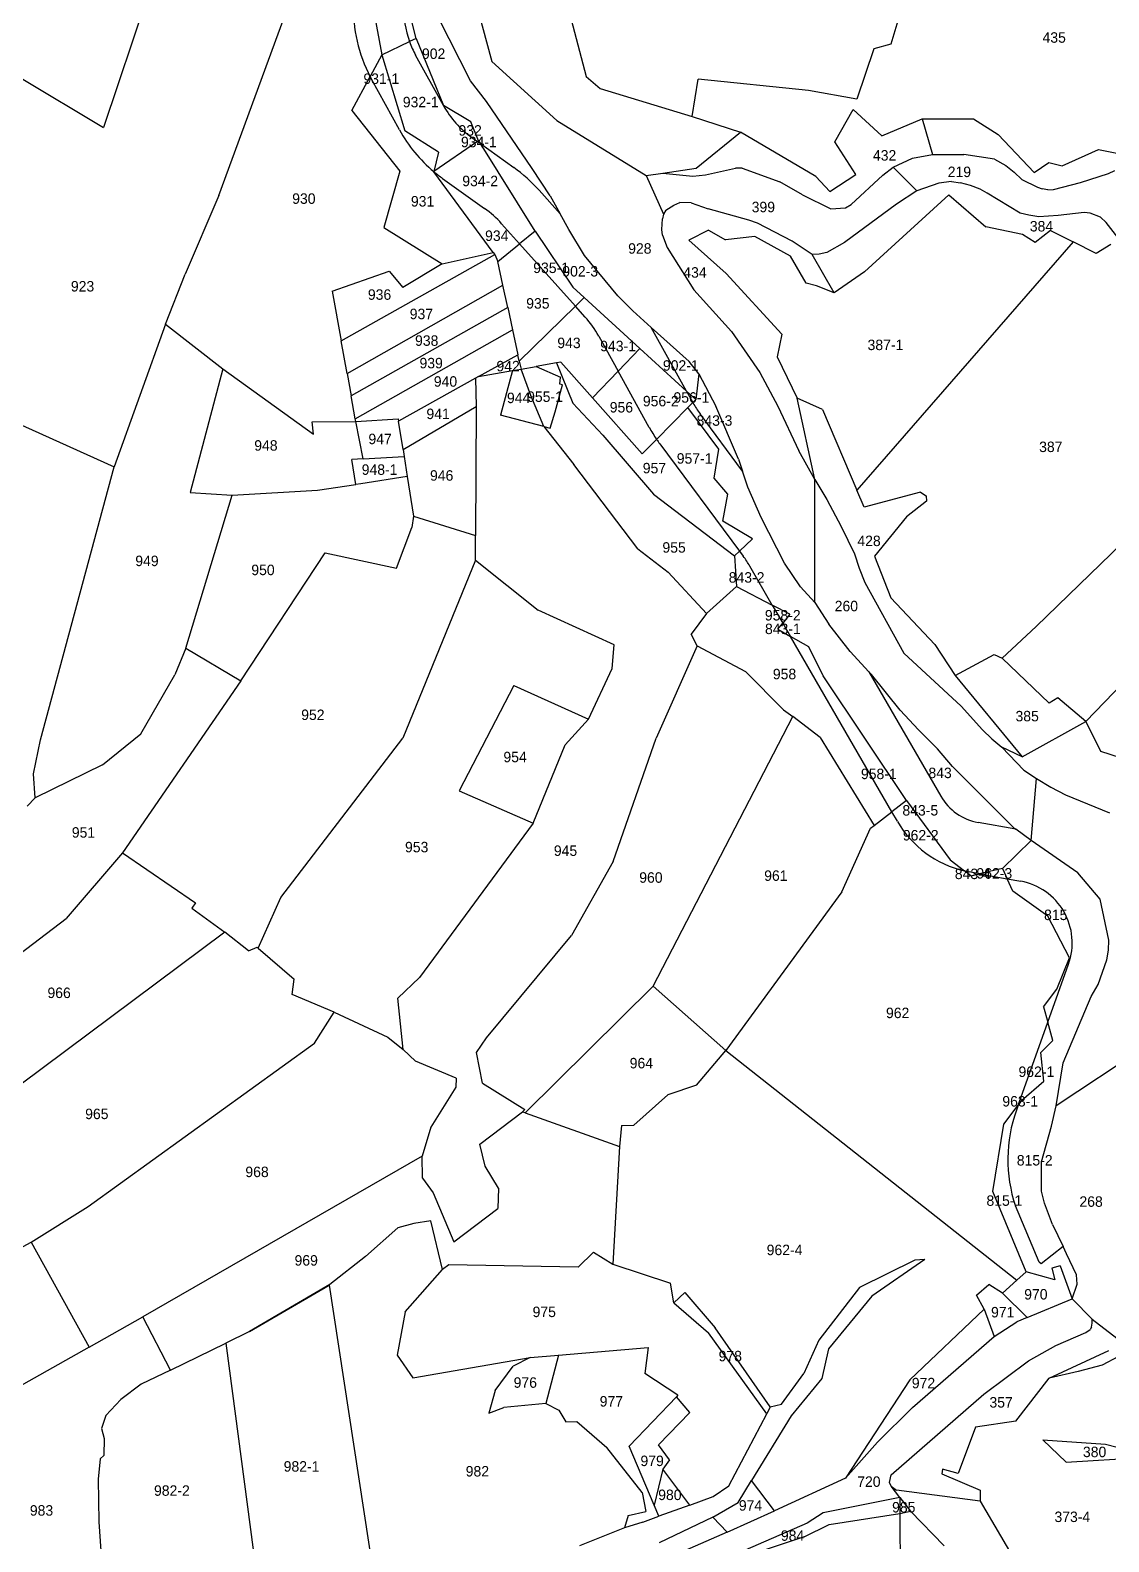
# Model space of a CAD drawing. Header units: metres. Extents: x 215864 to 218449, y 2702083 to 2704249.
# Drawn here: x 216796.7 to 217054.5, y 2703485.9 to 2703846.9 of the extents above; entities that cross this region are included whole.
import ezdxf
from ezdxf.enums import TextEntityAlignment as Align

# ---------------------------------------------------------------- set-up
doc = ezdxf.new("R2010")
doc.units = ezdxf.units.M

msp = doc.modelspace()

# ---------------------------------------------------------------- linework, layer by layer
at = {"layer": 'LIN'}
for p, q in [((216834.59, 2703884.35), (216814.29, 2703823.68)), ((216841.82, 2703807.48), (216863.16, 2703865.68)), ((216877.88, 2703856.45), (216880.82, 2703841.04)), ((216888.95, 2703844.97), (216886.13, 2703856.21)), ((217006.18, 2703856.23), (217002.42, 2703843.63)), ((216901.97, 2703834.87), (216894.35, 2703849.87)), ((216903.76, 2703851.82), (216907.07, 2703839.47)), ((216925.23, 2703852.51), (216929.64, 2703835.91)), ((216880.82, 2703841.04), (216887.4, 2703844.22)), ((216888.95, 2703844.97), (216887.4, 2703844.22)), ((216888.95, 2703844.97), (216895.55, 2703828.96)), ((216998.38, 2703842.52), (216994.34, 2703830.47)), ((217002.42, 2703843.63), (216998.38, 2703842.52)), ((216880.82, 2703841.04), (216878.01, 2703835.86)), ((216880.82, 2703841.04), (216886.24, 2703822.92)), ((216895.53, 2703828.93), (216888.86, 2703841.02)), ((216907.07, 2703839.47), (216922.61, 2703825.38)), ((216794.57, 2703835.48), (216814.29, 2703823.68)), ((216873.63, 2703827.78), (216878.01, 2703835.86)), ((216885.02, 2703823.13), (216878.35, 2703835.23)), ((216905.79, 2703829.91), (216901.97, 2703834.87)), ((216929.64, 2703835.91), (216932.93, 2703833.04)), ((216954.95, 2703826.38), (216956.35, 2703835.26)), ((216982.76, 2703832.55), (216956.35, 2703835.26)), ((216932.93, 2703833.04), (216954.95, 2703826.38)), ((216994.34, 2703830.47), (216982.76, 2703832.55)), ((216873.63, 2703827.78), (216885.11, 2703813.32)), ((216902.07, 2703825.07), (216895.55, 2703828.96)), ((216916.71, 2703813.92), (216905.79, 2703829.91)), ((216989.08, 2703820.28), (216993.39, 2703827.98)), ((216993.39, 2703827.98), (217000.24, 2703821.71)), ((216903.92, 2703820.52), (216902.07, 2703825.07)), ((216922.61, 2703825.38), (216943.95, 2703812.23)), ((216954.95, 2703826.38), (216966.49, 2703822.62)), ((217000.24, 2703821.71), (217009.91, 2703825.8)), ((217009.91, 2703825.8), (217022.16, 2703825.79)), ((217009.91, 2703825.8), (217012.38, 2703817.29)), ((217022.16, 2703825.79), (217028.09, 2703822.04)), ((216894.29, 2703817.85), (216886.24, 2703822.92)), ((216903.67, 2703820.34), (216893.23, 2703813.17)), ((216902.29, 2703821.32), (216903.67, 2703820.34)), ((216903.92, 2703820.52), (216903.67, 2703820.34)), ((216904.33, 2703819.87), (216903.67, 2703820.34)), ((216903.92, 2703820.52), (216904.33, 2703819.87)), ((216955.93, 2703814.01), (216966.49, 2703822.62)), ((216984.53, 2703812.03), (216966.49, 2703822.62)), ((216994.07, 2703812.5), (216989.08, 2703820.28)), ((217028.09, 2703822.04), (217036.67, 2703812.97)), ((216894.29, 2703817.85), (216893.21, 2703813.19)), ((216917.44, 2703798.94), (216904.33, 2703819.87)), ((216904.33, 2703819.87), (216912.31, 2703814.16)), ((217007.58, 2703816.38), (217012.38, 2703817.29)), ((217012.38, 2703817.29), (217019.85, 2703817.3)), ((217027.23, 2703816.13), (217019.85, 2703817.3)), ((217043.35, 2703814.58), (217052.07, 2703818.49)), ((217052.07, 2703818.49), (217060.87, 2703816.67)), ((216885.11, 2703813.32), (216881.29, 2703799.79)), ((216893.2, 2703813.15), (216893.21, 2703813.19)), ((216893.2, 2703813.15), (216893.23, 2703813.17)), ((216907.41, 2703793.89), (216893.2, 2703813.15)), ((216921.01, 2703807.4), (216916.71, 2703813.92)), ((216947.92, 2703812.82), (216955.93, 2703814.01)), ((216958.14, 2703812.42), (216965.3, 2703814.01)), ((216966.87, 2703813.96), (216965.3, 2703814.01)), ((216966.87, 2703813.96), (216975.92, 2703810.71)), ((217000.5, 2703812.33), (217003.01, 2703814.26)), ((217003.01, 2703814.26), (217007.58, 2703816.38)), ((217003.01, 2703814.26), (217008.61, 2703808.59)), ((217027.23, 2703816.13), (217029.91, 2703814.67)), ((217029.91, 2703814.67), (217031.88, 2703813.05)), ((217031.88, 2703813.05), (217033.74, 2703811.31)), ((217036.67, 2703812.97), (217040.16, 2703815.35)), ((217040.16, 2703815.35), (217043.35, 2703814.58)), ((217054.41, 2703812.76), (217055.97, 2703813.42)), ((216895.31, 2703811.56), (216905.33, 2703804.4)), ((216943.95, 2703812.23), (216947.92, 2703812.82)), ((216943.95, 2703812.23), (216948.06, 2703803.03)), ((216947.92, 2703812.82), (216955.09, 2703812.07)), ((216955.09, 2703812.07), (216958.14, 2703812.42)), ((216981.33, 2703807.6), (216975.92, 2703810.71)), ((216984.53, 2703812.03), (216987.89, 2703808.4)), ((216987.89, 2703808.4), (216994.07, 2703812.5)), ((216992.97, 2703805.36), (217000.5, 2703812.33)), ((217013.93, 2703810.45), (217008.61, 2703808.59)), ((217016.92, 2703810.79), (217013.93, 2703810.45)), ((217016.92, 2703810.79), (217019.06, 2703810.51)), ((217021.45, 2703809.87), (217019.06, 2703810.51)), ((217023.76, 2703808.97), (217021.45, 2703809.87)), ((217033.74, 2703811.31), (217037.49, 2703809.44)), ((217037.49, 2703809.44), (217038.57, 2703809.05)), ((217041.3, 2703808.88), (217047.79, 2703810.58)), ((217047.79, 2703810.58), (217054.41, 2703812.76)), ((216841.82, 2703807.48), (216833.76, 2703788.72)), ((216923.41, 2703803.1), (216918.36, 2703808.74)), ((216921.01, 2703807.4), (216923.41, 2703803.1)), ((216981.33, 2703807.6), (216988.08, 2703804.27)), ((217016.27, 2703807.65), (216996.12, 2703789.23)), ((217008.61, 2703808.59), (217003.8, 2703805.39)), ((217016.27, 2703807.65), (217025.1, 2703800.01)), ((217025.43, 2703808.05), (217023.76, 2703808.97)), ((217033.31, 2703803.29), (217025.43, 2703808.05)), ((217039.93, 2703808.82), (217038.57, 2703809.05)), ((217039.93, 2703808.82), (217041.3, 2703808.88)), ((216925.5, 2703799.34), (216923.41, 2703803.1)), ((216948.06, 2703803.03), (216947.82, 2703801.87)), ((216948.62, 2703803.98), (216948.06, 2703803.03)), ((216948.62, 2703803.98), (216950.56, 2703805.16)), ((216950.56, 2703805.16), (216952.04, 2703805.78)), ((216954.7, 2703805.73), (216952.04, 2703805.78)), ((216954.7, 2703805.73), (216958.76, 2703804.29)), ((216968.49, 2703801.6), (216958.76, 2703804.29)), ((216988.08, 2703804.27), (216991.57, 2703804.56)), ((217003.8, 2703805.39), (216991.39, 2703796.24)), ((216991.57, 2703804.56), (216992.97, 2703805.36)), ((217035.4, 2703802.74), (217033.31, 2703803.29)), ((217037.82, 2703802.41), (217035.4, 2703802.74)), ((217042.43, 2703802.67), (217037.82, 2703802.41)), ((217048.6, 2703803.44), (217042.43, 2703802.67)), ((217050.08, 2703803.25), (217048.6, 2703803.44)), ((217052.52, 2703802.33), (217050.08, 2703803.25)), ((217053.9, 2703801.02), (217052.52, 2703802.33)), ((216881.29, 2703799.79), (216895.22, 2703791.12)), ((216909.42, 2703800.73), (216913.71, 2703795.94)), ((216917.44, 2703798.94), (216913.71, 2703795.94)), ((216917.44, 2703798.94), (216926.44, 2703785.58)), ((216929.24, 2703793.16), (216925.5, 2703799.34)), ((216947.68, 2703799.35), (216947.82, 2703801.87)), ((216947.89, 2703798.03), (216947.68, 2703799.35)), ((216958.86, 2703799.17), (216954.12, 2703796.84)), ((216958.86, 2703799.17), (216962.9, 2703796.89)), ((216970.58, 2703800.85), (216968.49, 2703801.6)), ((216978.88, 2703796.58), (216970.58, 2703800.85)), ((217033.92, 2703798.15), (217025.1, 2703800.01)), ((217040.62, 2703799.13), (217036.94, 2703796.25)), ((217040.62, 2703799.13), (217046, 2703796.39)), ((217057.22, 2703796.71), (217053.9, 2703801.02)), ((216908.5, 2703791.73), (216913.71, 2703795.94)), ((216927.05, 2703781.04), (216913.71, 2703795.94)), ((216947.89, 2703798.03), (216948.95, 2703795.06)), ((216948.95, 2703795.06), (216955.31, 2703784.9)), ((216954.12, 2703796.84), (216963.04, 2703788.86)), ((216969.9, 2703797.68), (216962.9, 2703796.89)), ((216978.43, 2703793.01), (216969.9, 2703797.68)), ((216983.64, 2703793.36), (216978.88, 2703796.58)), ((216991.39, 2703796.24), (216987.14, 2703793.86)), ((217046, 2703796.39), (216994.33, 2703737.05)), ((217036.94, 2703796.25), (217033.92, 2703798.15)), ((217051.52, 2703793.58), (217046, 2703796.39)), ((217055, 2703795.79), (217051.52, 2703793.58)), ((216871.07, 2703772.73), (216907.79, 2703793.37)), ((216895.22, 2703791.12), (216907.41, 2703793.89)), ((216907.41, 2703793.89), (216907.79, 2703793.37)), ((216907.79, 2703793.37), (216908.5, 2703791.73)), ((216909.72, 2703786.04), (216908.5, 2703791.73)), ((216937.21, 2703783.5), (216929.24, 2703793.16)), ((216982.18, 2703786.57), (216978.43, 2703793.01)), ((216985.32, 2703793.43), (216983.64, 2703793.36)), ((216988.88, 2703784.21), (216983.64, 2703793.36)), ((216987.14, 2703793.86), (216985.32, 2703793.43)), ((216829.08, 2703776.77), (216833.76, 2703788.72)), ((216868.92, 2703784.64), (216882.51, 2703789.4)), ((216882.51, 2703789.4), (216885.77, 2703785.48)), ((216895.22, 2703791.12), (216885.77, 2703785.48)), ((216976.34, 2703774.33), (216963.04, 2703788.86)), ((216996.12, 2703789.23), (216988.88, 2703784.21)), ((216868.92, 2703784.64), (216871.07, 2703772.73)), ((216872.47, 2703764.98), (216909.72, 2703786.04)), ((216910.86, 2703780.73), (216909.72, 2703786.04)), ((216929.13, 2703783.07), (216926.44, 2703785.58)), ((216964.38, 2703775.02), (216955.31, 2703784.9)), ((216984.66, 2703785.89), (216982.18, 2703786.57)), ((216988.88, 2703784.21), (216984.66, 2703785.89)), ((216910.86, 2703780.73), (216873.44, 2703759.59)), ((216910.86, 2703780.73), (216912, 2703775.37)), ((216913.6, 2703767.92), (216927.05, 2703781.04)), ((216929.13, 2703783.07), (216927.05, 2703781.04)), ((216929.37, 2703778.44), (216927.05, 2703781.04)), ((216929.13, 2703783.07), (216942.43, 2703770.94)), ((216940.76, 2703779.93), (216937.21, 2703783.5)), ((216940.76, 2703779.93), (216945.18, 2703775.96)), ((216829.08, 2703776.77), (216816.85, 2703742.66)), ((216829.08, 2703776.77), (216842.8, 2703766.09)), ((216874.42, 2703754.14), (216912, 2703775.37)), ((216912, 2703775.37), (216913.27, 2703769.44)), ((216932.61, 2703773.88), (216937.23, 2703765.53)), ((216954.2, 2703767.86), (216945.18, 2703775.96)), ((216953.6, 2703760.74), (216945.18, 2703775.96)), ((216964.38, 2703775.02), (216971.15, 2703765.23)), ((216976.34, 2703774.33), (216975.28, 2703768.95)), ((216872.47, 2703764.98), (216871.07, 2703772.73)), ((216942.43, 2703770.94), (216937.23, 2703765.53)), ((216942.43, 2703770.94), (216953.6, 2703760.74)), ((216842.8, 2703766.09), (216835.01, 2703736.52)), ((216842.8, 2703766.09), (216864.47, 2703750.47)), ((216903.9, 2703764.21), (216913.27, 2703769.44)), ((216913.6, 2703767.92), (216913.27, 2703769.44)), ((216913.6, 2703767.92), (216914.1, 2703766)), ((216914.1, 2703766), (216917.66, 2703766.63)), ((216922.5, 2703767.48), (216917.66, 2703766.63)), ((216917.66, 2703766.63), (216923.49, 2703764.06)), ((216923.53, 2703767.66), (216922.5, 2703767.48)), ((216922.5, 2703767.48), (216926.42, 2703757.89)), ((216923.53, 2703767.66), (216931.1, 2703759.15)), ((216956.56, 2703764.86), (216954.2, 2703767.86)), ((216975.28, 2703768.95), (216980.07, 2703759.06)), ((216872.47, 2703764.98), (216873.44, 2703759.59)), ((216903.19, 2703763.81), (216884.79, 2703753.54)), ((216903.9, 2703764.21), (216903.19, 2703763.81)), ((216903.19, 2703763.81), (216903.36, 2703757.1)), ((216903.9, 2703764.21), (216912.05, 2703765.67)), ((216912.05, 2703765.67), (216909.17, 2703755)), ((216912.05, 2703765.67), (216914.1, 2703766)), ((216916.36, 2703759.68), (216914.1, 2703766)), ((216923.36, 2703762.37), (216923.49, 2703764.06)), ((216931.1, 2703759.15), (216937.23, 2703765.53)), ((216944.68, 2703752.08), (216937.23, 2703765.53)), ((216956.56, 2703764.86), (216955.8, 2703758.73)), ((216956.56, 2703764.86), (216960.63, 2703757.14)), ((216971.15, 2703765.23), (216975.44, 2703757.19)), ((216874.42, 2703754.14), (216873.44, 2703759.59)), ((216919.5, 2703752.26), (216916.36, 2703759.68)), ((216922.22, 2703755.79), (216923.96, 2703762.21)), ((216923.96, 2703762.21), (216923.36, 2703762.37)), ((216943.02, 2703745.75), (216931.1, 2703759.15)), ((216955.8, 2703758.73), (216953.6, 2703760.74)), ((216953.6, 2703760.74), (216955.1, 2703758.03)), ((216986.12, 2703756.34), (216980.07, 2703759.06)), ((216984.29, 2703739.63), (216980.07, 2703759.06)), ((216885.85, 2703746.83), (216903.36, 2703757.1)), ((216903.36, 2703757.1), (216903.15, 2703726.29)), ((216921, 2703751.87), (216922.22, 2703755.79)), ((216926.42, 2703757.89), (216933.57, 2703750.23)), ((216953.9, 2703756.8), (216946.44, 2703749.22)), ((216953.9, 2703756.8), (216955.1, 2703758.03)), ((216961.29, 2703746.86), (216953.9, 2703756.8)), ((216955.8, 2703758.73), (216955.1, 2703758.03)), ((216955.1, 2703758.03), (216955.18, 2703757.89)), ((216966.98, 2703741.66), (216956.85, 2703755.31)), ((216966.03, 2703744.51), (216960.63, 2703757.14)), ((216975.44, 2703757.19), (216980.41, 2703746.52)), ((216986.12, 2703756.34), (216994.33, 2703737.05)), ((216790.69, 2703754.44), (216816.85, 2703742.66)), ((216864.14, 2703753.44), (216874.54, 2703753.49)), ((216864.47, 2703750.47), (216864.14, 2703753.44)), ((216874.54, 2703753.49), (216874.42, 2703754.14)), ((216874.54, 2703753.49), (216884.7, 2703754.16)), ((216876.36, 2703744.56), (216874.54, 2703753.49)), ((216884.7, 2703754.16), (216884.79, 2703753.54)), ((216885.85, 2703746.83), (216884.79, 2703753.54)), ((216919.5, 2703752.26), (216909.17, 2703755)), ((216919.5, 2703752.26), (216926.63, 2703743.25)), ((216919.5, 2703752.26), (216921, 2703751.87)), ((216933.57, 2703750.23), (216945.73, 2703736.1)), ((216943.02, 2703745.75), (216946.44, 2703749.22)), ((216947.21, 2703748.15), (216966.25, 2703722.54)), ((216876.36, 2703744.56), (216873.64, 2703744.4)), ((216876.36, 2703744.56), (216886.12, 2703745.1)), ((216885.85, 2703746.83), (216886.12, 2703745.1)), ((216886.12, 2703745.1), (216886.87, 2703740.35)), ((216960.24, 2703739.94), (216961.29, 2703746.86)), ((216966.03, 2703744.51), (216966.98, 2703741.66)), ((216984.29, 2703739.63), (216980.41, 2703746.52)), ((216799.23, 2703677.42), (216816.85, 2703742.66)), ((216874.58, 2703738.41), (216873.64, 2703744.4)), ((216941.95, 2703723.07), (216926.63, 2703743.25)), ((216968.26, 2703737.84), (216966.98, 2703741.66)), ((216865.44, 2703737.07), (216874.58, 2703738.41)), ((216875.73, 2703738.58), (216874.58, 2703738.41)), ((216886.87, 2703740.35), (216875.73, 2703738.58)), ((216886.87, 2703740.35), (216888.35, 2703730.87)), ((216963.46, 2703736.12), (216960.24, 2703739.94)), ((216971.4, 2703730.54), (216968.26, 2703737.84)), ((216984.3, 2703710.22), (216984.29, 2703739.63)), ((216984.29, 2703739.63), (216987.16, 2703734.89)), ((216833.96, 2703699.38), (216845.01, 2703735.89)), ((216835.01, 2703736.52), (216845.01, 2703735.89)), ((216845.01, 2703735.89), (216865.44, 2703737.07)), ((216945.73, 2703736.1), (216965.07, 2703721.43)), ((216962.28, 2703729.71), (216963.46, 2703736.12)), ((216987.16, 2703734.89), (216990.53, 2703728.43)), ((216996.06, 2703732.99), (216994.33, 2703737.05)), ((217009.51, 2703736.59), (216996.06, 2703732.99)), ((217010.98, 2703734.43), (217006.19, 2703730.7)), ((217009.51, 2703736.59), (217010.85, 2703735.74)), ((217010.85, 2703735.74), (217010.98, 2703734.43)), ((216888.35, 2703730.87), (216887.93, 2703728.15)), ((216888.35, 2703730.87), (216903.15, 2703726.29)), ((216977.01, 2703719.64), (216971.4, 2703730.54)), ((217006.19, 2703730.7), (216998.5, 2703721.3)), ((216884.32, 2703718.46), (216887.93, 2703728.15)), ((216969.35, 2703725.47), (216962.28, 2703729.71)), ((216990.53, 2703728.43), (216993.77, 2703721.91)), ((217060.29, 2703726.93), (217037.18, 2703704.54)), ((216903.15, 2703720.37), (216903.15, 2703726.29)), ((216941.95, 2703723.07), (216949.21, 2703717.49)), ((216969.35, 2703725.47), (216966.25, 2703722.54)), ((216847.1, 2703691.51), (216867.21, 2703722.13)), ((216867.21, 2703722.13), (216884.32, 2703718.46)), ((216903.15, 2703720.37), (216885.78, 2703677.84)), ((216903.15, 2703720.37), (216918.14, 2703708.41)), ((216965.07, 2703721.43), (216966.25, 2703722.54)), ((216965.07, 2703721.43), (216965.51, 2703714.07)), ((216966.25, 2703722.54), (216967.16, 2703721.32)), ((216980.87, 2703713.98), (216977.01, 2703719.64)), ((216993.77, 2703721.91), (216994.83, 2703718.43)), ((216998.5, 2703721.3), (217002.44, 2703711.39)), ((216958.37, 2703707.61), (216949.21, 2703717.49)), ((216974.1, 2703709.64), (216968.73, 2703718.93)), ((216994.83, 2703718.43), (216996.18, 2703715.05)), ((216965.51, 2703714.07), (216958.37, 2703707.61)), ((216965.51, 2703714.07), (216974.1, 2703709.64)), ((216984.3, 2703710.22), (216980.87, 2703713.98)), ((216996.18, 2703715.05), (217005.53, 2703698.17)), ((217049.01, 2703681.81), (217081.01, 2703714.96)), ((216936.34, 2703700.18), (216918.14, 2703708.41)), ((216978.28, 2703707.5), (216974.1, 2703709.64)), ((216974.1, 2703709.64), (216976.59, 2703705.34)), ((216984.3, 2703710.22), (216987.61, 2703705.05)), ((217002.44, 2703711.39), (217012.91, 2703700.25)), ((216958.37, 2703707.61), (216954.74, 2703702.73)), ((216975.44, 2703703.86), (216976.59, 2703705.34)), ((216978.28, 2703707.5), (216976.59, 2703705.34)), ((216976.59, 2703705.34), (216978.44, 2703702.15)), ((216992.74, 2703698.53), (216987.61, 2703705.05)), ((216956.18, 2703699.91), (216954.74, 2703702.73)), ((216975.44, 2703703.86), (216978.44, 2703702.15)), ((216982.82, 2703699.66), (216978.44, 2703702.15)), ((217002.69, 2703660.25), (216978.44, 2703702.15)), ((217037.18, 2703704.54), (217029.02, 2703696.95)), ((216833.96, 2703699.38), (216831.33, 2703692.94)), ((216833.96, 2703699.38), (216847.1, 2703691.51)), ((216935.81, 2703694.48), (216936.34, 2703700.18)), ((216956.18, 2703699.91), (216946.37, 2703677.84)), ((216956.18, 2703699.91), (216967.71, 2703693.74)), ((216986.24, 2703692.76), (216982.82, 2703699.66)), ((216992.74, 2703698.53), (216997.2, 2703693.7)), ((217005.53, 2703698.17), (217019.2, 2703685.48)), ((217012.91, 2703700.25), (217017.81, 2703692.79)), ((217017.81, 2703692.79), (217027.12, 2703697.87)), ((217027.12, 2703697.87), (217029.02, 2703696.95)), ((216930.18, 2703682.42), (216935.81, 2703694.48)), ((217029.02, 2703696.95), (217040.23, 2703686.25)), ((216847.1, 2703691.51), (216818.81, 2703650.5)), ((216823.19, 2703678.87), (216831.33, 2703692.94)), ((216912.35, 2703690.47), (216899.23, 2703665.26)), ((216912.35, 2703690.47), (216930.18, 2703682.42)), ((216967.71, 2703693.74), (216976.81, 2703684.62)), ((217006.2, 2703662.93), (216986.24, 2703692.76)), ((216997.77, 2703693.09), (216997.2, 2703693.7)), ((216997.2, 2703693.7), (217014.39, 2703664)), ((217004.67, 2703684.52), (216997.77, 2703693.09)), ((217017.81, 2703692.79), (217033.83, 2703673.4)), ((217042.34, 2703687.47), (217040.23, 2703686.25)), ((217049.01, 2703681.81), (217042.34, 2703687.47)), ((216976.81, 2703684.62), (216979.04, 2703683.03)), ((217009.07, 2703679.84), (217004.67, 2703684.52)), ((217019.2, 2703685.48), (217024.32, 2703679.83)), ((216924.62, 2703676.26), (216930.18, 2703682.42)), ((216945.66, 2703618.63), (216979.04, 2703683.03)), ((216985.56, 2703678.04), (216979.04, 2703683.03)), ((217013.6, 2703675.3), (217009.07, 2703679.84)), ((217024.32, 2703679.83), (217026.57, 2703677.68)), ((217033.83, 2703673.4), (217049.01, 2703681.81)), ((217049.01, 2703681.81), (217052.54, 2703674.78)), ((216797.57, 2703669.3), (216799.23, 2703677.42)), ((216814.01, 2703671.45), (216823.19, 2703678.87)), ((216856.65, 2703639.81), (216885.78, 2703677.84)), ((216916.97, 2703657.54), (216924.62, 2703676.26)), ((216936.06, 2703648.4), (216946.37, 2703677.84)), ((216985.56, 2703678.04), (216998.43, 2703657.01)), ((217026.57, 2703677.68), (217028.95, 2703675.68)), ((217017.17, 2703671.08), (217013.6, 2703675.3)), ((217033.83, 2703673.4), (217028.95, 2703675.68)), ((217028.95, 2703675.68), (217034.2, 2703670.22)), ((217052.54, 2703674.78), (217059.67, 2703672.46)), ((216797.9, 2703663.62), (216797.57, 2703669.3)), ((216814.01, 2703671.45), (216797.9, 2703663.62)), ((217031.81, 2703656.46), (217017.17, 2703671.08)), ((217034.2, 2703670.22), (217037.28, 2703668.19)), ((216899.23, 2703665.26), (216916.97, 2703657.54)), ((217036, 2703653.42), (217037.28, 2703668.19)), ((217037.28, 2703668.19), (217040.67, 2703666.17)), ((217040.67, 2703666.17), (217044.16, 2703664.34)), ((216796.05, 2703661.61), (216797.9, 2703663.62)), ((217006.2, 2703662.93), (217002.69, 2703660.25)), ((217006.2, 2703662.93), (217016.64, 2703648.81)), ((217044.16, 2703664.34), (217054.69, 2703660.02)), ((216998.43, 2703657.01), (217002.69, 2703660.25)), ((217004, 2703657.99), (217002.69, 2703660.25)), ((216916.97, 2703657.54), (216889.75, 2703620.65)), ((216990.72, 2703641.12), (216997.55, 2703656.34)), ((216997.55, 2703656.34), (216998.43, 2703657.01)), ((217032.32, 2703656.09), (217023.32, 2703657.72)), ((217031.81, 2703656.46), (217032.32, 2703656.09)), ((217036, 2703653.42), (217032.32, 2703656.09)), ((217029.14, 2703646.74), (217036, 2703653.42)), ((217047.11, 2703645.68), (217036, 2703653.42)), ((216818.81, 2703650.5), (216805.33, 2703634.75)), ((216818.81, 2703650.5), (216836.22, 2703638.52)), ((216936.06, 2703648.4), (216926.13, 2703630.72)), ((217016.64, 2703648.81), (217020.02, 2703646.16)), ((217021.52, 2703644.97), (217020.02, 2703646.16)), ((217023.65, 2703645.47), (217021.17, 2703645.92)), ((217021.52, 2703644.97), (217023.65, 2703645.47)), ((217029.14, 2703646.74), (217023.65, 2703645.47)), ((217023.65, 2703645.47), (217030.23, 2703644.27)), ((217029.14, 2703646.74), (217030.23, 2703644.27)), ((217031.55, 2703641.3), (217030.23, 2703644.27)), ((217030.23, 2703644.27), (217033.46, 2703643.68)), ((217052.47, 2703639.43), (217047.11, 2703645.68)), ((216851.25, 2703627.69), (216856.65, 2703639.81)), ((216990.72, 2703641.12), (216962.99, 2703603.23)), ((217039.97, 2703635.36), (217031.55, 2703641.3)), ((216836.22, 2703638.52), (216835.39, 2703637.21)), ((216835.39, 2703637.21), (216843.27, 2703631.55)), ((217054.51, 2703629.57), (217052.47, 2703639.43)), ((216792.6, 2703625.08), (216805.33, 2703634.75)), ((217045.14, 2703625.38), (217039.97, 2703635.36)), ((216843.27, 2703631.55), (216774.54, 2703580.24)), ((216848.95, 2703627.03), (216843.27, 2703631.55)), ((216905.82, 2703606.24), (216926.13, 2703630.72)), ((217054.42, 2703627.23), (217054.51, 2703629.57)), ((216848.95, 2703627.03), (216850.95, 2703627.94)), ((216851.25, 2703627.69), (216850.95, 2703627.94)), ((216851.25, 2703627.69), (216859.86, 2703620.28)), ((217042.07, 2703617.92), (217045.14, 2703625.38)), ((217054.09, 2703624.92), (217054.42, 2703627.23)), ((217039.94, 2703609.98), (217044.9, 2703623.88)), ((217051.97, 2703619.01), (217054.09, 2703624.92)), ((216859.37, 2703616.65), (216859.86, 2703620.28)), ((216884.61, 2703615.76), (216889.75, 2703620.65)), ((216915.07, 2703588.36), (216945.66, 2703618.63)), ((216945.66, 2703618.63), (216962.99, 2703603.23)), ((217050.32, 2703616.13), (217051.97, 2703619.01)), ((216869.43, 2703612.4), (216859.37, 2703616.65)), ((216885.86, 2703603.51), (216884.61, 2703615.76)), ((217038.88, 2703613.67), (217042.07, 2703617.92)), ((217043.61, 2703600.29), (217050.32, 2703616.13)), ((216864.7, 2703605.04), (216869.43, 2703612.4)), ((216869.43, 2703612.4), (216882.2, 2703606.47)), ((217038.88, 2703613.67), (217039.94, 2703609.98)), ((217033.5, 2703591.97), (217039.94, 2703609.98)), ((217041.17, 2703605.67), (217039.94, 2703609.98)), ((216810.63, 2703565.96), (216864.7, 2703605.04)), ((216882.2, 2703606.47), (216885.86, 2703603.51)), ((216903.4, 2703602.78), (216905.82, 2703606.24)), ((217038.29, 2703602.81), (217041.17, 2703605.67)), ((217064.18, 2703604.76), (217041.94, 2703590)), ((216885.86, 2703603.51), (216888.82, 2703600.67)), ((216898.56, 2703596.61), (216888.82, 2703600.67)), ((216904.83, 2703595.46), (216903.4, 2703602.78)), ((216955.95, 2703594.95), (216962.99, 2703603.23)), ((216962.99, 2703603.23), (217032.51, 2703548.39)), ((217039.01, 2703595.92), (217038.29, 2703602.81)), ((217041.94, 2703590), (217043.61, 2703600.29)), ((216898.56, 2703596.61), (216898.47, 2703594.53)), ((216898.47, 2703594.53), (216892.48, 2703584.95)), ((216904.83, 2703595.46), (216914.92, 2703589.12)), ((216955.95, 2703594.95), (216949.16, 2703592.65)), ((217033.69, 2703591.27), (217039.01, 2703595.92)), ((216941, 2703585.4), (216949.16, 2703592.65)), ((217029.41, 2703585.68), (217032.86, 2703590.18)), ((217032.86, 2703590.18), (217032.43, 2703589)), ((217032.86, 2703590.18), (217033.5, 2703591.97)), ((217033.69, 2703591.27), (217032.86, 2703590.18)), ((217033.69, 2703591.27), (217033.5, 2703591.97)), ((217040.83, 2703585.18), (217041.94, 2703590)), ((216904.2, 2703580.89), (216914.38, 2703588.61)), ((216914.38, 2703588.61), (216914.92, 2703589.12)), ((216915.07, 2703588.36), (216914.38, 2703588.61)), ((216915.07, 2703588.36), (216937.61, 2703580.32)), ((217026.83, 2703569.61), (217029.41, 2703585.68)), ((216892.48, 2703584.95), (216890.45, 2703578.04)), ((216938.03, 2703585.32), (216937.61, 2703580.32)), ((216938.03, 2703585.32), (216941, 2703585.4)), ((217038.41, 2703576.62), (217040.83, 2703585.18)), ((216905.44, 2703575.66), (216904.2, 2703580.89)), ((216937.61, 2703580.32), (216935.97, 2703552.22)), ((216890.45, 2703578.04), (216823.63, 2703539.63)), ((216890.47, 2703572.77), (216890.45, 2703578.04)), ((216908.66, 2703570.35), (216905.44, 2703575.66)), ((217038.41, 2703569.68), (217038.41, 2703576.62)), ((216890.47, 2703572.77), (216893.04, 2703569.28)), ((216893.04, 2703569.28), (216897.99, 2703557.54)), ((216908.66, 2703570.35), (216908.51, 2703565.54)), ((217034.76, 2703550.4), (217026.83, 2703569.61)), ((217039.18, 2703566.75), (217038.41, 2703569.68)), ((216796.98, 2703557.46), (216810.63, 2703565.96)), ((216897.99, 2703557.54), (216908.51, 2703565.54)), ((217037.86, 2703552.71), (217032.2, 2703566.11)), ((217041.06, 2703561.69), (217039.18, 2703566.75)), ((216876.87, 2703554.02), (216884.61, 2703560.92)), ((216888.41, 2703561.94), (216884.61, 2703560.92)), ((216892.47, 2703562.53), (216888.41, 2703561.94)), ((216895.3, 2703550.96), (216892.47, 2703562.53)), ((217041.06, 2703561.69), (217043.59, 2703556.42)), ((216781.28, 2703549.02), (216796.98, 2703557.46)), ((216796.98, 2703557.46), (216810.87, 2703532.35)), ((216876.87, 2703554.02), (216868.35, 2703547.34)), ((216931.34, 2703555.1), (216927.68, 2703551.53)), ((216931.34, 2703555.1), (216935.97, 2703552.22)), ((217008.16, 2703553.2), (216994.96, 2703546.68)), ((217010.56, 2703553.29), (216997.92, 2703544.57)), ((217010.56, 2703553.29), (217008.16, 2703553.2)), ((217043.59, 2703556.42), (217038.39, 2703552.29)), ((217044.42, 2703554.69), (217043.59, 2703556.42)), ((217046.84, 2703549.63), (217044.42, 2703554.69)), ((216886.35, 2703540.81), (216895.3, 2703550.96)), ((216896.83, 2703552.08), (216895.3, 2703550.96)), ((216927.68, 2703551.53), (216896.83, 2703552.08)), ((216935.97, 2703552.22), (216949.77, 2703547.65)), ((217034.76, 2703550.4), (217032.51, 2703548.39)), ((217041.65, 2703548.48), (217034.76, 2703550.4)), ((217038.39, 2703552.29), (217037.86, 2703552.71)), ((217042.86, 2703551.83), (217040.89, 2703551.27)), ((217040.89, 2703551.27), (217041.65, 2703548.48)), ((217042.86, 2703551.83), (217045.76, 2703543.9)), ((217046.94, 2703547.41), (217046.84, 2703549.63)), ((216868.35, 2703547.34), (216849.16, 2703536.16)), ((216849.16, 2703536.16), (216868.16, 2703547.23)), ((216868.35, 2703547.34), (216868.16, 2703547.23)), ((216868.16, 2703547.23), (216879.95, 2703470.46)), ((216950.53, 2703542.95), (216949.77, 2703547.65)), ((216994.96, 2703546.68), (216985.22, 2703534.03)), ((217022.92, 2703544.83), (217025.86, 2703547.38)), ((217029.09, 2703545.32), (217025.86, 2703547.38)), ((217029.09, 2703545.32), (217032.51, 2703548.39)), ((217045.76, 2703543.9), (217046.94, 2703547.41)), ((216950.53, 2703542.95), (216953.18, 2703545.42)), ((216950.53, 2703542.95), (216958.84, 2703535.81)), ((216953.18, 2703545.42), (216960.48, 2703536.98)), ((216997.92, 2703544.57), (216987.54, 2703532.01)), ((217024.77, 2703541.43), (217022.92, 2703544.83)), ((217029.09, 2703545.32), (217035.04, 2703539.49)), ((217035.04, 2703539.49), (217045.76, 2703543.9)), ((217050.53, 2703539.04), (217045.76, 2703543.9)), ((216810.87, 2703532.35), (216823.63, 2703539.63)), ((216830.31, 2703526.86), (216823.63, 2703539.63)), ((216886.35, 2703540.81), (216884.45, 2703530.48)), ((217024.77, 2703541.43), (217007, 2703524.62)), ((217024.77, 2703541.43), (217027.16, 2703534.92)), ((217035.04, 2703539.49), (217032.57, 2703538.48)), ((217050.54, 2703538.09), (217050.53, 2703539.04)), ((217050.53, 2703539.04), (217058.53, 2703532.97)), ((216849.16, 2703536.16), (216843.53, 2703533.38)), ((216972.82, 2703516.47), (216958.84, 2703535.81)), ((216973.58, 2703518.12), (216960.48, 2703536.98)), ((217027.16, 2703534.92), (217032.57, 2703538.48)), ((217041.84, 2703532.81), (217049.02, 2703535.88)), ((217049.02, 2703535.88), (217050.1, 2703536.58)), ((217050.4, 2703537.15), (217050.1, 2703536.58)), ((217050.4, 2703537.15), (217050.54, 2703538.09)), ((216810.87, 2703532.35), (216788.85, 2703520)), ((216830.31, 2703526.86), (216843.53, 2703533.38)), ((216843.53, 2703533.38), (216851.89, 2703470.29)), ((216923, 2703530.48), (216944.47, 2703532.33)), ((216944.47, 2703532.33), (216943.62, 2703526.1)), ((216985.22, 2703534.03), (216981.62, 2703526.13)), ((216987.54, 2703532.01), (216985.97, 2703524.94)), ((217007.61, 2703517.97), (217027.16, 2703534.92)), ((217035.3, 2703529.1), (217041.84, 2703532.81)), ((217040.26, 2703525.02), (217054.52, 2703531.63)), ((217060.78, 2703532.2), (217052.91, 2703528.08)), ((216884.45, 2703530.48), (216888.23, 2703525.07)), ((216888.23, 2703525.07), (216916.2, 2703529.9)), ((216907.84, 2703522.05), (216912.17, 2703527.89)), ((216916.2, 2703529.9), (216912.17, 2703527.89)), ((216916.2, 2703529.9), (216923, 2703530.48)), ((216923, 2703530.48), (216919.99, 2703518.96)), ((217024.66, 2703521.17), (217035.3, 2703529.1)), ((217052.91, 2703528.08), (217047.16, 2703526.61)), ((216830.31, 2703526.86), (216823.29, 2703523.57)), ((216951.54, 2703520.94), (216943.62, 2703526.1)), ((216976.32, 2703518.74), (216981.62, 2703526.13)), ((216985.97, 2703524.94), (216978.6, 2703515.95)), ((217007, 2703524.62), (216991.62, 2703501.09)), ((217032.29, 2703514.73), (217040.26, 2703525.02)), ((217047.16, 2703526.61), (217040.26, 2703525.02)), ((216823.29, 2703523.57), (216818.43, 2703519.9)), ((216907.84, 2703522.05), (216906.36, 2703516.63)), ((216951.54, 2703520.94), (216951.17, 2703520.51)), ((217002.51, 2703501.91), (217024.66, 2703521.17)), ((216818.43, 2703519.9), (216814.79, 2703516.04)), ((216906.36, 2703516.63), (216909.91, 2703517.98)), ((216919.99, 2703518.96), (216909.91, 2703517.98)), ((216919.99, 2703518.96), (216923.09, 2703517.34)), ((216923.09, 2703517.34), (216924.78, 2703514.55)), ((216951.17, 2703520.51), (216939.93, 2703508.71)), ((216954.38, 2703516.8), (216951.17, 2703520.51)), ((216973.58, 2703518.12), (216972.82, 2703516.47)), ((216973.58, 2703518.12), (216976.32, 2703518.74)), ((216999.28, 2703509.73), (217007.61, 2703517.97)), ((216814.79, 2703516.04), (216813.78, 2703512.96)), ((216924.78, 2703514.55), (216927.4, 2703514.6)), ((216927.4, 2703514.6), (216934.55, 2703508.44)), ((216954.38, 2703516.8), (216946.88, 2703509.09)), ((216963.72, 2703499.23), (216972.82, 2703516.47)), ((216978.6, 2703515.95), (216969.15, 2703500.51)), ((217032.29, 2703514.73), (217022.63, 2703513.27)), ((216813.78, 2703512.96), (216814.41, 2703510.57)), ((216814.41, 2703510.57), (216814.32, 2703506.55)), ((217022.63, 2703513.27), (217018.49, 2703502.22)), ((217044.3, 2703504.91), (217038.78, 2703510.27)), ((217038.78, 2703510.27), (217053.75, 2703509.25)), ((216814.32, 2703506.55), (216813.5, 2703505.73)), ((216942.97, 2703497.66), (216934.55, 2703508.44)), ((216945.85, 2703494.66), (216939.93, 2703508.71)), ((216949.56, 2703505.49), (216946.88, 2703509.09)), ((216991.62, 2703501.09), (216999.28, 2703509.73)), ((217044.3, 2703504.91), (217065.36, 2703506.26)), ((217053.75, 2703509.25), (217065.36, 2703506.26)), ((216813.5, 2703505.73), (216813.01, 2703500.84)), ((216947.92, 2703503.23), (216945.85, 2703494.66)), ((216949.56, 2703505.49), (216947.92, 2703503.23)), ((216954.42, 2703494.69), (216947.92, 2703503.23)), ((217014.77, 2703503.28), (217014.64, 2703502.17)), ((217018.49, 2703502.22), (217014.77, 2703503.28)), ((216813.01, 2703500.84), (216813.18, 2703490.65)), ((216959.97, 2703496.7), (216963.72, 2703499.23)), ((216965.96, 2703495.31), (216969.15, 2703500.51)), ((216974.61, 2703493.32), (216969.15, 2703500.51)), ((216991.62, 2703501.09), (216974.61, 2703493.32)), ((217002.13, 2703500.06), (217002.51, 2703501.91)), ((217002.53, 2703499.16), (217002.13, 2703500.06)), ((217004.58, 2703496.51), (217002.53, 2703499.16)), ((217002.53, 2703499.16), (217003.8, 2703498.2)), ((217014.64, 2703502.17), (217023.79, 2703498.24)), ((216942.97, 2703497.66), (216943.85, 2703493.1)), ((216954.42, 2703494.69), (216959.97, 2703496.7)), ((216959.89, 2703491.78), (216965.96, 2703495.31)), ((217004.58, 2703496.51), (216986.28, 2703492.81)), ((217023.77, 2703495.62), (217003.8, 2703498.2)), ((217004.58, 2703496.51), (217004.58, 2703492.67)), ((217004.58, 2703496.51), (217007.14, 2703493.25)), ((217023.79, 2703498.24), (217023.77, 2703495.62)), ((217023.77, 2703495.62), (217033.51, 2703479.03)), ((216939.64, 2703492.16), (216938.78, 2703489.26)), ((216939.64, 2703492.16), (216943.85, 2703493.1)), ((216943.14, 2703490.61), (216946.97, 2703492)), ((216946.97, 2703492), (216945.85, 2703494.66)), ((216954.42, 2703494.69), (216946.97, 2703492)), ((216959.89, 2703491.78), (216947.08, 2703485.63)), ((216959.89, 2703491.78), (216963.35, 2703488.17)), ((216963.35, 2703488.17), (216974.61, 2703493.32)), ((216986.28, 2703492.81), (216982.44, 2703490.39)), ((216987.72, 2703490.05), (217004.58, 2703492.67)), ((217004.58, 2703492.67), (217007.14, 2703493.25)), ((217004.58, 2703492.67), (217005.42, 2703300.47)), ((217007.14, 2703493.25), (217015.21, 2703484.93)), ((216813.18, 2703490.65), (216814.16, 2703476.64)), ((216938.78, 2703489.26), (216928.04, 2703484.94)), ((216943.14, 2703490.61), (216938.78, 2703489.26)), ((216963.35, 2703488.17), (216942.33, 2703479.04)), ((216982.44, 2703490.39), (216952.47, 2703477.36)), ((216981.74, 2703487.09), (216987.72, 2703490.05)), ((216981.74, 2703487.09), (216952.47, 2703477.36))]:
    msp.add_line(p, q, dxfattribs=at)
for centre, radius, start, end in [((216909, 2703852.13), 35, 178.0231, 207.6894), ((216909, 2703852.13), 23, 178.0231, 200.1039), ((216909, 2703852.13), 23, 200.1039, 208.8711), ((216909.01, 2703852.13), 35.01, 207.6896, 208.871), ((216915.67, 2703840.03), 23, 208.8711, 234.435), ((216915.67, 2703840.03), 35, 208.8711, 230.0861), ((216915.67, 2703840.03), 35, 230.1261, 234.435), ((216890.79, 2703784.06), 37, 41.8245, 54.435), ((216890.79, 2703784.06), 25, 41.8245, 54.435), ((216910.74, 2703761.77), 25, 28.9677, 41.8245), ((216975.39, 2703769.09), 23.11, 208.9952, 216.616), ((216975.3, 2703769.03), 35, 208.9677, 214.459), ((216975.3, 2703769.03), 35, 214.459, 216.6252), ((216947.1, 2703706.4), 25, 30.0645, 36.6252), ((217025.64, 2703670.51), 13, 210.0645, 259.7004), ((217025.64, 2703670.51), 25, 210.0645, 257), ((217025.64, 2703670.51), 25, 257.0001, 259.7005), ((217030.78, 2703628.93), 15, 340.3276, 79.7004), ((217065.39, 2703577.21), 35, 160.3276, 198.4977)]:
    msp.add_arc(centre, radius, start, end, dxfattribs=at)

# ---------------------------------------------------------------- texts
at = {"layer": 'PAR'}
for s, p in [('435', (217041.47, 2703845.21)), ('902', (216893.16, 2703841.34)), ('931-1', (216880.66, 2703835.37)), ('932-1', (216890.07, 2703829.79)), ('932', (216901.89, 2703823.02)), ('934-1', (216903.97, 2703820.25)), ('432', (217000.94, 2703817.06)), ('219', (217018.81, 2703813.12)), ('934-2', (216904.28, 2703810.94)), ('930', (216862.15, 2703806.73)), ('931', (216890.52, 2703806.09)), ('399', (216971.96, 2703804.72)), ('934', (216908.25, 2703797.87)), ('384', (217038.43, 2703800.13)), ('928', (216942.44, 2703794.82)), ('935-1', (216921.24, 2703790.2)), ('902-3', (216928.19, 2703789.37)), ('434', (216955.62, 2703789.1)), ('923', (216809.26, 2703785.79)), ('936', (216880.24, 2703783.81)), ('935', (216918.07, 2703781.71)), ('937', (216890.24, 2703779.18)), ('938', (216891.51, 2703772.82)), ('943', (216925.51, 2703772.26)), ('943-1', (216937.24, 2703771.52)), ('387-1', (217001.14, 2703771.79)), ('939', (216892.57, 2703767.44)), ('942', (216910.96, 2703766.72)), ('902-1', (216952.23, 2703766.87)), ('940', (216895.99, 2703763.05)), ('944', (216913.47, 2703759.13)), ('955-1', (216919.78, 2703759.42)), ('956-2', (216947.44, 2703758.36)), ('956-1', (216954.76, 2703759.23)), ('941', (216894.23, 2703755.32)), ('956', (216938.04, 2703756.89)), ('843-3', (216960.29, 2703753.72)), ('948', (216853.08, 2703747.77)), ('947', (216880.37, 2703749.32)), ('387', (217040.66, 2703747.44)), ('957-1', (216955.54, 2703744.67)), ('948-1', (216880.25, 2703742)), ('946', (216895.09, 2703740.6)), ('957', (216945.93, 2703742.36)), ('955', (216950.63, 2703723.41)), ('428', (216997.22, 2703724.98)), ('949', (216824.65, 2703720.2)), ('950', (216852.38, 2703718.04)), ('843-2', (216967.96, 2703716.25)), ('958-2', (216976.6, 2703707.21)), ('260', (216991.8, 2703709.41)), ('843-1', (216976.63, 2703703.96)), ('958', (216977.02, 2703693.17)), ('952', (216864.3, 2703683.44)), ('385', (217035.01, 2703683.12)), ('954', (216912.63, 2703673.35)), ('958-1', (216999.56, 2703669.32)), ('843', (217014.2, 2703669.56)), ('843-5', (217009.47, 2703660.62)), ('951', (216809.48, 2703655.34)), ('962-2', (217009.57, 2703654.67)), ('953', (216889.11, 2703651.84)), ('945', (216924.68, 2703650.98)), ('960', (216945.09, 2703644.57)), ('961', (216974.95, 2703645.02)), ('843-4', (217022, 2703645.44)), ('962-3', (217027.16, 2703645.56)), ('815', (217041.84, 2703635.65)), ('966', (216803.66, 2703617.03)), ('962', (217004.06, 2703612.23)), ('964', (216942.81, 2703600.23)), ('962-1', (217037.21, 2703598.18)), ('965', (216812.67, 2703588.11)), ('963-1', (217033.35, 2703591.12)), ('968', (216850.96, 2703574.26)), ('815-2', (217036.81, 2703577.03)), ('815-1', (217029.56, 2703567.4)), ('268', (217050.29, 2703567.17)), ('962-4', (216977.03, 2703555.62)), ('969', (216862.71, 2703553.12)), ('970', (217037.09, 2703545.02)), ('975', (216919.6, 2703540.82)), ('971', (217029.17, 2703540.75)), ('978', (216964.06, 2703530.26)), ('976', (216915.07, 2703523.94)), ('972', (217010.23, 2703523.81)), ('977', (216935.64, 2703519.45)), ('357', (217028.78, 2703519.21)), ('979', (216945.38, 2703505.24)), ('380', (217051.13, 2703507.37)), ('982-1', (216861.6, 2703503.91)), ('982', (216903.62, 2703502.75)), ('982-2', (216830.61, 2703498.14)), ('720', (216997.18, 2703500.27)), ('980', (216949.62, 2703497.12)), ('974', (216968.89, 2703494.59)), ('985', (217005.52, 2703494.16)), ('983', (216799.45, 2703493.4)), ('373-4', (217045.81, 2703491.87)), ('984', (216978.94, 2703487.39))]:
    msp.add_text(s, height=2.5, dxfattribs=at).set_placement(p, align=Align.MIDDLE)

doc.saveas('drawing.dxf')
